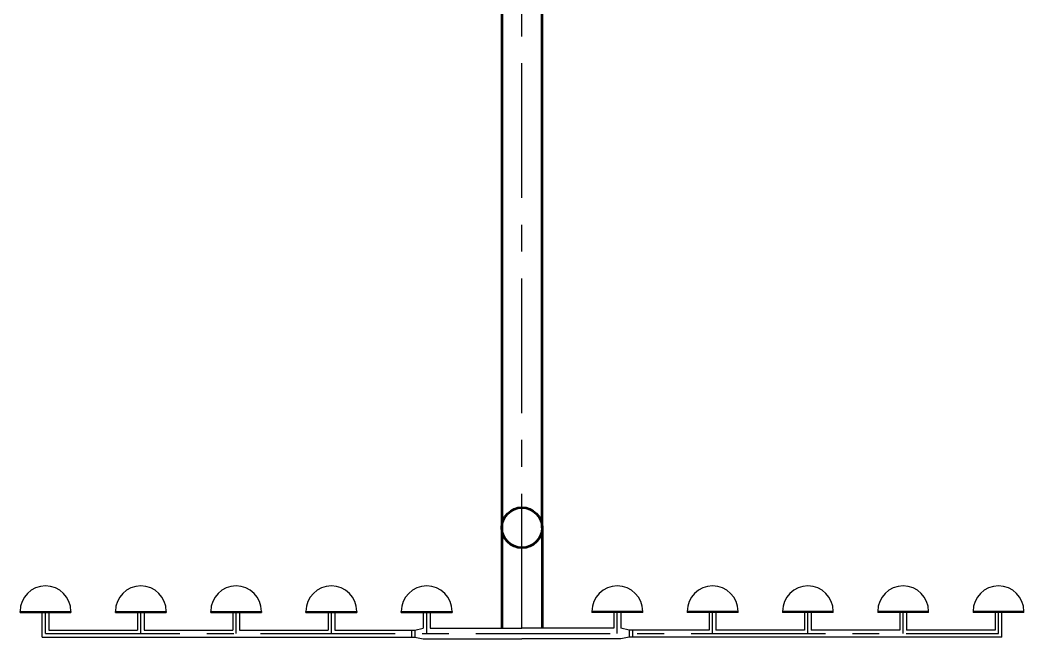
# Model space of a CAD drawing. Header units: millimetres. Extents: x 738100 to 1284508, y 138373 to 260796.
# Drawn here: x 1151073 to 1155813, y 230876 to 233797 of the extents above; entities that cross this region are included whole.
import ezdxf

# ---------------------------------------------------------------- set-up
doc = ezdxf.new("R2010")
doc.units = ezdxf.units.MM
doc.linetypes.add('CENTER', pattern=[50.8, 31.75, -6.35, 6.35, -6.35])
doc.layers.add('空气管', color=2, linetype='Continuous', lineweight=53)
doc.layers.add('轴线', color=6, linetype='CENTER')

msp = doc.modelspace()

# ---------------------------------------------------------------- linework, layer by layer
at = {"layer": '空气管', "ltscale": 20}
for p, q in [((1153348.036, 236500.824), (1153348.036, 231400.824)), ((1153538.036, 231400.824), (1153538.036, 236500.824)), ((1153348.036, 231400.824), (1153348.036, 230925.824)), ((1153538.036, 231400.824), (1153538.036, 230925.824))]:
    msp.add_line(p, q, dxfattribs=at)
at = {"layer": '空气管', "lineweight": -2, "ltscale": 20}
for p, q in [((1151073.036, 231000.824), (1151073.036, 231005.824)), ((1151073.036, 231005.824), (1151313.036, 231005.824)), ((1151073.036, 231000.824), (1151313.036, 231000.824)), ((1151177.036, 230884.824), (1151177.036, 231000.824)), ((1151209.036, 231000.824), (1151209.036, 230916.824)), ((1151313.036, 231005.824), (1151313.036, 231000.824)), ((1151523.036, 231000.824), (1151523.036, 231005.824)), ((1151523.036, 231005.824), (1151763.036, 231005.824)), ((1151523.036, 231000.824), (1151763.036, 231000.824)), ((1151627.036, 231000.824), (1151627.036, 230916.824)), ((1151659.036, 231000.824), (1151659.036, 230916.824)), ((1151763.036, 231005.824), (1151763.036, 231000.824)), ((1151973.036, 231000.824), (1151973.036, 231005.824)), ((1151973.036, 231005.824), (1152213.036, 231005.824)), ((1151973.036, 231000.824), (1152213.036, 231000.824)), ((1152077.036, 231000.824), (1152077.036, 230916.824)), ((1152109.036, 231000.824), (1152109.036, 230916.824)), ((1152213.036, 231005.824), (1152213.036, 231000.824)), ((1152423.036, 231000.824), (1152423.036, 231005.824)), ((1152423.036, 231005.824), (1152663.036, 231005.824)), ((1152423.036, 231000.824), (1152663.036, 231000.824)), ((1152527.036, 231000.824), (1152527.036, 230916.824)), ((1152559.036, 231000.824), (1152559.036, 230916.824)), ((1152663.036, 231005.824), (1152663.036, 231000.824)), ((1152873.036, 231000.824), (1152873.036, 231005.824)), ((1152873.036, 231005.824), (1153113.036, 231005.824)), ((1152873.036, 231000.824), (1153113.036, 231000.824)), ((1152977.036, 231000.824), (1152977.036, 230925.824)), ((1153009.036, 231000.824), (1153009.036, 230925.824)), ((1153113.036, 231005.824), (1153113.036, 231000.824)), ((1154013.036, 231005.824), (1153773.036, 231005.824)), ((1153773.036, 231005.824), (1153773.036, 231000.824)), ((1154013.036, 231000.824), (1153773.036, 231000.824)), ((1153877.036, 231000.824), (1153877.036, 230925.824)), ((1153909.036, 231000.824), (1153909.036, 230925.824)), ((1154013.036, 231000.824), (1154013.036, 231005.824)), ((1154463.036, 231005.824), (1154223.036, 231005.824)), ((1154223.036, 231005.824), (1154223.036, 231000.824)), ((1154463.036, 231000.824), (1154223.036, 231000.824)), ((1154327.036, 231000.824), (1154327.036, 230916.824)), ((1154359.036, 231000.824), (1154359.036, 230916.824)), ((1154463.036, 231000.824), (1154463.036, 231005.824)), ((1154913.036, 231005.824), (1154673.036, 231005.824)), ((1154673.036, 231005.824), (1154673.036, 231000.824)), ((1154913.036, 231000.824), (1154673.036, 231000.824)), ((1154777.036, 231000.824), (1154777.036, 230916.824)), ((1154809.036, 231000.824), (1154809.036, 230916.824)), ((1154913.036, 231000.824), (1154913.036, 231005.824)), ((1155363.036, 231005.824), (1155123.036, 231005.824)), ((1155123.036, 231005.824), (1155123.036, 231000.824)), ((1155363.036, 231000.824), (1155123.036, 231000.824)), ((1155227.036, 231000.824), (1155227.036, 230916.824)), ((1155259.036, 231000.824), (1155259.036, 230916.824)), ((1155363.036, 231000.824), (1155363.036, 231005.824)), ((1155813.036, 231005.824), (1155573.036, 231005.824)), ((1155573.036, 231005.824), (1155573.036, 231000.824)), ((1155813.036, 231000.824), (1155573.036, 231000.824)), ((1155677.036, 231000.824), (1155677.036, 230916.824)), ((1155709.036, 230884.824), (1155709.036, 231000.824)), ((1155813.036, 231000.824), (1155813.036, 231005.824)), ((1151209.036, 230916.824), (1151627.036, 230916.824)), ((1151659.036, 230916.824), (1152077.036, 230916.824)), ((1152109.036, 230916.824), (1152527.036, 230916.824)), ((1152559.036, 230916.824), (1152937.036, 230916.824)), ((1152922.036, 230916.824), (1152922.036, 230884.824)), ((1152937.036, 230916.824), (1152977.036, 230925.824)), ((1152937.036, 230916.824), (1152937.036, 230884.824)), ((1153009.036, 230925.824), (1153443.036, 230925.824)), ((1153877.036, 230925.824), (1153443.036, 230925.824)), ((1153949.036, 230916.824), (1153909.036, 230925.824)), ((1154327.036, 230916.824), (1153949.036, 230916.824)), ((1153949.036, 230916.824), (1153949.036, 230884.824)), ((1153964.036, 230916.824), (1153964.036, 230884.824)), ((1154777.036, 230916.824), (1154359.036, 230916.824)), ((1155227.036, 230916.824), (1154809.036, 230916.824)), ((1155677.036, 230916.824), (1155259.036, 230916.824)), ((1151177.036, 230884.824), (1152937.036, 230884.824)), ((1152937.036, 230884.824), (1152977.036, 230875.824)), ((1152977.036, 230875.824), (1153443.036, 230875.824)), ((1153909.036, 230875.824), (1153443.036, 230875.824)), ((1153949.036, 230884.824), (1153909.036, 230875.824)), ((1155709.036, 230884.824), (1153949.036, 230884.824))]:
    msp.add_line(p, q, dxfattribs=at)
at = {"layer": '空气管', "ltscale": 20}
msp.add_circle((1153443.036, 231400.824), 95, dxfattribs=at)
at = {"layer": '空气管', "lineweight": -2, "ltscale": 20}
for centre in [(1151193.036, 231005.824), (1151643.036, 231005.824), (1152093.036, 231005.824), (1152543.036, 231005.824), (1152993.036, 231005.824), (1153893.036, 231005.824), (1154343.036, 231005.824), (1154793.036, 231005.824), (1155243.036, 231005.824), (1155693.036, 231005.824)]:
    msp.add_arc(centre, 120, 0, 180, dxfattribs=at)
at = {"layer": '轴线', "ltscale": 20}
for p, q in [((1153443.036, 230925.824), (1153443.036, 236787.87)), ((1151193.036, 230900.824), (1155693.036, 230900.824))]:
    msp.add_line(p, q, dxfattribs=at)
at = {"layer": '轴线', "lineweight": -2, "ltscale": 20}
for p, q in [((1151193.036, 230900.824), (1151193.036, 231000.824)), ((1151643.036, 230900.824), (1151643.036, 231000.824)), ((1152093.036, 230900.824), (1152093.036, 231000.824)), ((1152543.036, 230900.824), (1152543.036, 231000.824)), ((1152993.036, 230900.824), (1152993.036, 231000.824)), ((1153893.036, 230900.824), (1153893.036, 231000.824)), ((1154343.036, 230900.824), (1154343.036, 231000.824)), ((1154793.036, 230900.824), (1154793.036, 231000.824)), ((1155243.036, 230900.824), (1155243.036, 231000.824)), ((1155693.036, 230900.824), (1155693.036, 231000.824))]:
    msp.add_line(p, q, dxfattribs=at)

doc.saveas('drawing.dxf')
